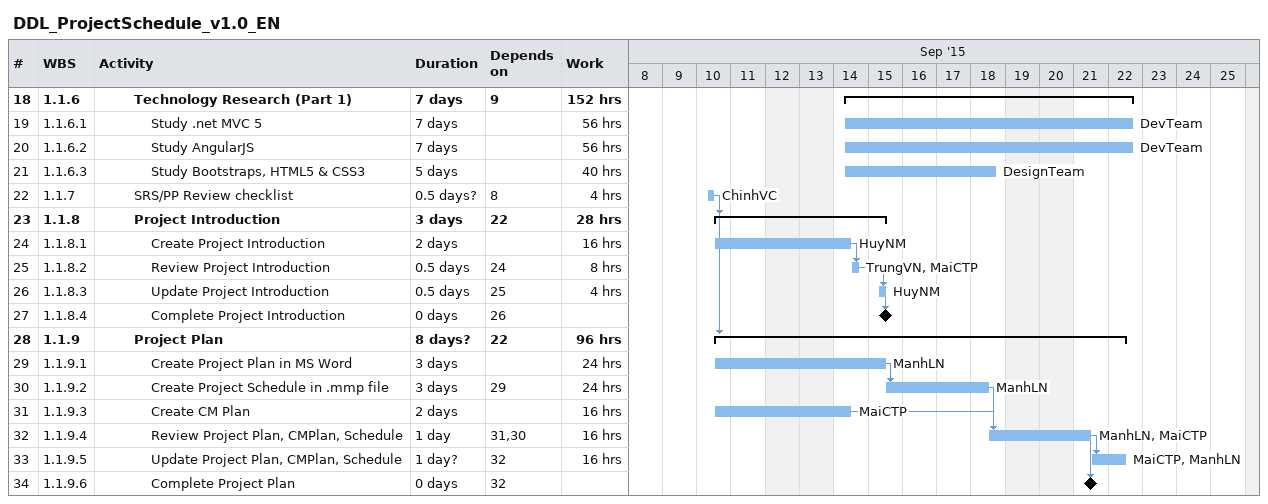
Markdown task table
DDL_ProjectSchedule_v1.0_EN

| ID | WBS | Task | Duration | Start | Finish | Predecessors | Resources | Work (h) |
|---|---|---|---|---|---|---|---|---|
| 18 | 1.1.6 | **Technology Research (Part 1)** | 7d | 2015-09-14 | 2015-09-22 | 9 |  | 152 |
| 19 | 1.1.6.1 | Study .net MVC 5 | 7d | 2015-09-14 | 2015-09-22 |  | DevTeam | 56 |
| 20 | 1.1.6.2 | Study AngularJS | 7d | 2015-09-14 | 2015-09-22 |  | DevTeam | 56 |
| 21 | 1.1.6.3 | Study Bootstraps, HTML5 & CSS3 | 5d | 2015-09-14 | 2015-09-18 |  | DesignTeam | 40 |
| 22 | 1.1.7 | SRS/PP Review checklist | 0.5d? | 2015-09-10 | 2015-09-10 | 8 | ChinhVC | 4 |
| 23 | 1.1.8 | **Project Introduction** | 3d | 2015-09-10 | 2015-09-15 | 22 |  | 28 |
| 24 | 1.1.8.1 | Create Project Introduction | 2d | 2015-09-10 | 2015-09-14 |  | HuyNM | 16 |
| 25 | 1.1.8.2 | Review Project Introduction | 0.5d | 2015-09-14 | 2015-09-14 | 24 | TrungVN, MaiCTP | 8 |
| 26 | 1.1.8.3 | Update Project Introduction | 0.5d | 2015-09-15 | 2015-09-15 | 25 | HuyNM | 4 |
| 27 | 1.1.8.4 | Complete Project Introduction | 0d | 2015-09-15 | 2015-09-15 | 26 |  |  |
| 28 | 1.1.9 | **Project Plan** | 8d? | 2015-09-10 | 2015-09-22 | 22 |  | 96 |
| 29 | 1.1.9.1 | Create Project Plan in MS Word | 3d | 2015-09-10 | 2015-09-15 |  | ManhLN | 24 |
| 30 | 1.1.9.2 | Create Project Schedule in .mmp file | 3d | 2015-09-15 | 2015-09-18 | 29 | ManhLN | 24 |
| 31 | 1.1.9.3 | Create CM Plan | 2d | 2015-09-10 | 2015-09-14 |  | MaiCTP | 16 |
| 32 | 1.1.9.4 | Review Project Plan, CMPlan, Schedule | 1d | 2015-09-18 | 2015-09-21 | 31, 30 | ManhLN, MaiCTP | 16 |
| 33 | 1.1.9.5 | Update Project Plan, CMPlan, Schedule | 1d? | 2015-09-21 | 2015-09-22 | 32 | MaiCTP, ManhLN | 16 |
| 34 | 1.1.9.6 | Complete Project Plan | 0d | 2015-09-21 | 2015-09-21 | 32 |  |  |
